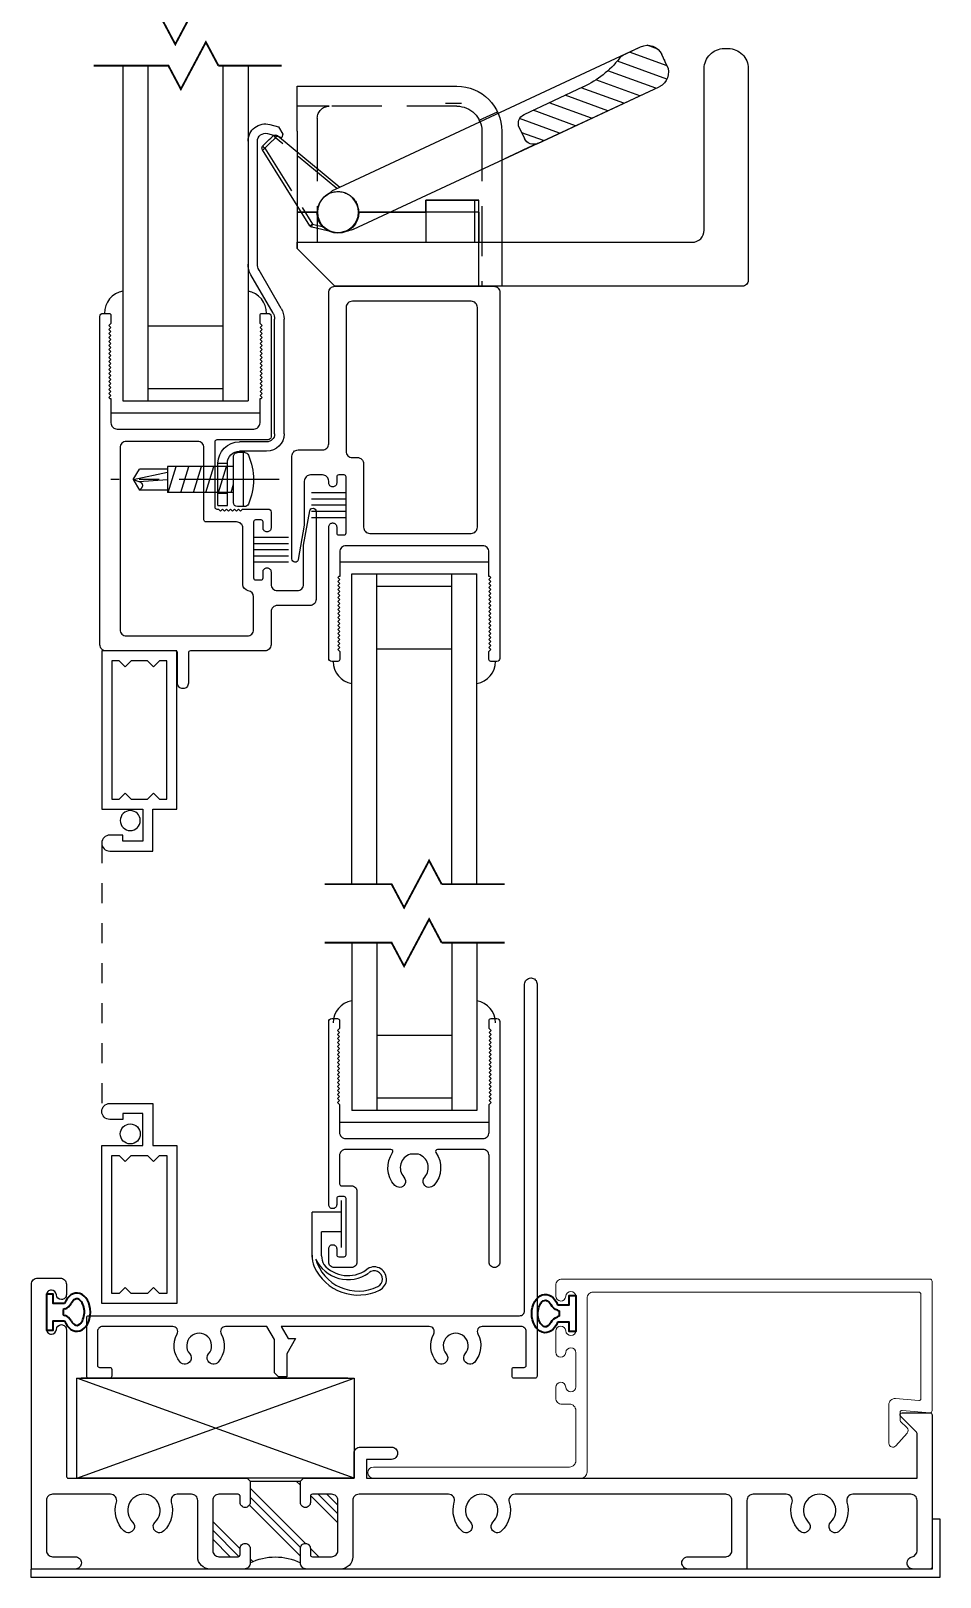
# Model space of a CAD drawing. Extents: x -138 to 168, y -127 to 80.
# Drawn here: x 11.08 to 15.62, y 9.83 to 17.55 of the extents above; entities that cross this region are included whole.
import ezdxf

# ---------------------------------------------------------------- set-up
doc = ezdxf.new("R2010")
doc.units = 0
doc.header["$MEASUREMENT"] = 0
for name, pattern in [('CENTERX2', [0.8, 0.5, -0.1, 0.1, -0.1]), ('HIDDEN', [0.375, 0.25, -0.125]), ('PHANTOM', [0.5, 0.25, -0.05, 0.05, -0.05, 0.05, -0.05])]:
    doc.linetypes.add(name, pattern=pattern)
doc.layers.get('0').update_dxf_attribs({"linetype": 'CONTINUOUS'})
for name, color, linetype in [('30', 3, 'CONTINUOUS'), ('FRAME', 1, 'CONTINUOUS'), ('GLASS', 7, 'CONTINUOUS'), ('GLAZING', 7, 'CONTINUOUS'), ('HANDLE', 3, 'CONTINUOUS'), ('MISC', 7, 'CONTINUOUS'), ('SEAL', 7, 'CONTINUOUS'), ('STRIKE_PLATES', 2, 'CONTINUOUS'), ('TEXT', 7, 'CONTINUOUS'), ('VENT', 5, 'CONTINUOUS')]:
    doc.layers.add(name, color=color, linetype=linetype)
doc.layers.add('ALUM-RED', color=1, linetype='CONTINUOUS', lineweight=9)
doc.layers.add('PROFILE NUMBER', color=150, linetype='CONTINUOUS', lineweight=35)

# ---------------------------------------------------------------- blocks, each defined once
blk = doc.blocks.new('110 SCREEN')
blk.add_lwpolyline([(0.0044, 0.1975), (0.0044, 0.2375), (-0.0206, 0.2375), (-0.0206, 0.23), (-0.0369, 0.23, -1), (-0.0369, 0.25), (0.0169, 0.25), (0.0169, 0.1975), (0.0469, 0.1975), (0.0469, 0), (-0.0469, 0), (-0.0469, 0.1975)], format="xyb", close=True)
blk.add_lwpolyline([(-0.0344, 0.185), (-0.025, 0.185), (-0.0175, 0.1775), (-0.01, 0.185), (0.01, 0.185), (0.0175, 0.1775), (0.025, 0.185), (0.0344, 0.185), (0.0344, 0.0125), (0.025, 0.0125), (0.0175, 0.02), (0.01, 0.0125), (-0.01, 0.0125), (-0.0175, 0.02), (-0.025, 0.0125), (-0.0344, 0.0125)], close=True)
blk.add_circle((-0.0113, 0.2119), 0.0125)
blk = doc.blocks.new('2012 fixed rail')
blk.add_lwpolyline([(-0.3135, -0.236, -0.414214), (-0.2865, -0.263), (-0.2865, -0.617, -0.414214), (-0.3135, -0.644), (-0.4005, -0.644, -0.414214), (-0.4275, -0.617), (-0.4275, -0.549, -0.414214), (-0.4085, -0.53), (-0.4075, -0.53, -0.414214), (-0.3875, -0.55), (-0.3875, -0.58, 0.414214), (-0.3775, -0.59), (-0.3505, -0.59, 0.414214), (-0.3405, -0.58), (-0.3405, -0.3, 0.414214), (-0.3505, -0.29), (-0.3775, -0.29, 0.414214), (-0.3875, -0.3), (-0.3875, -0.33, -0.414214), (-0.4075, -0.35), (-0.4085, -0.35, -0.414214), (-0.4275, -0.331), (-0.4275, 0.585, -0.414214), (-0.4125, 0.6), (-0.3835, 0.6, -0.414214), (-0.3735, 0.59), (-0.3735, 0.55), (-0.3835, 0.54), (-0.3735, 0.53), (-0.3835, 0.52), (-0.3735, 0.51), (-0.3835, 0.5), (-0.3735, 0.49), (-0.3835, 0.48), (-0.3735, 0.47), (-0.3835, 0.46), (-0.3735, 0.45), (-0.3835, 0.44), (-0.3735, 0.43), (-0.3835, 0.42), (-0.3735, 0.41), (-0.3835, 0.4), (-0.3735, 0.39), (-0.3835, 0.38), (-0.3735, 0.37), (-0.3835, 0.36), (-0.3735, 0.35), (-0.3835, 0.34), (-0.3735, 0.33), (-0.3835, 0.32), (-0.3735, 0.31), (-0.3835, 0.3), (-0.3735, 0.29), (-0.3835, 0.28), (-0.3735, 0.27), (-0.3835, 0.26), (-0.3735, 0.25), (-0.3835, 0.24), (-0.3735, 0.23), (-0.3835, 0.22), (-0.3735, 0.21), (-0.3835, 0.2), (-0.3735, 0.19), (-0.3835, 0.18), (-0.3735, 0.17), (-0.3735, 0.031, 0.414214), (-0.3425, 0), (0, 0), (0.3425, 0, 0.414214), (0.3735, 0.031), (0.3735, 0.17), (0.3835, 0.18), (0.3735, 0.19), (0.3835, 0.2), (0.3735, 0.21), (0.3835, 0.22), (0.3735, 0.23), (0.3835, 0.24), (0.3735, 0.25), (0.3835, 0.26), (0.3735, 0.27), (0.3835, 0.28), (0.3735, 0.29), (0.3835, 0.3), (0.3735, 0.31), (0.3835, 0.32), (0.3735, 0.33), (0.3835, 0.34), (0.3735, 0.35), (0.3835, 0.36), (0.3735, 0.37), (0.3835, 0.38), (0.3735, 0.39), (0.3835, 0.4), (0.3735, 0.41), (0.3835, 0.42), (0.3735, 0.43), (0.3835, 0.44), (0.3735, 0.45), (0.3835, 0.46), (0.3735, 0.47), (0.3835, 0.48), (0.3735, 0.49), (0.3835, 0.5), (0.3735, 0.51), (0.3835, 0.52), (0.3735, 0.53), (0.3835, 0.54), (0.3735, 0.55), (0.3735, 0.59, -0.414214), (0.3835, 0.6), (0.4125, 0.6, -0.414214), (0.4275, 0.585), (0.4275, 0), (0.4275, -0.617, -0.414214), (0.4005, -0.644, -0.414214), (0.3735, -0.617), (0.3735, -0.085, 0.414214), (0.3425, -0.054), (0.1166, -0.054, 0.6055), (0.1084, -0.0697, -0.348752), (0.0979, -0.2335, -0.508835), (0.0481, -0.2282, -0.325526), (0.0519, -0.192, 0.55027), (0.0203, -0.078), (0, -0.078), (-0.0203, -0.078, 0.55027), (-0.0519, -0.192, -0.325526), (-0.0481, -0.2282, -0.508835), (-0.0979, -0.2335, -0.348752), (-0.1084, -0.0697, 0.6055), (-0.1166, -0.054), (-0.3425, -0.054, 0.414214), (-0.3735, -0.085), (-0.3735, -0.226, 0.414214), (-0.3635, -0.236)], format="xyb", close=True)
blk = doc.blocks.new('Single Hung Seal')
for p, q in [((2.6258, 6.0966), (2.6258, 6.1552)), ((2.6258, 6.1405), (2.589, 6.1405)), ((2.589, 6.0844), (2.589, 6.1405)), ((2.6258, 6.1159), (2.6006, 6.1159)), ((2.6006, 6.0861), (2.6006, 6.1159))]:
    blk.add_line(p, q)
for centre, radius, start, end in [((2.6234, 6.0857), 0.0344, 177.8521, 202.628), ((2.6276, 6.0879), 0.027, 183.8358, 208.0087), ((2.6466, 6.0973), 0.0602, 204.2959, 296.2811), ((2.6338, 6.1009), 0.0445, 204.9432, 305.278), ((2.6466, 6.0973), 0.0552, 195.9507, 296.2811), ((2.6338, 6.1009), 0.0395, 220.4227, 305.278), ((2.6666, 6.057), 0.0153, 295.9809, 130.4116), ((2.6666, 6.057), 0.0103, 295.9809, 130.4116)]:
    blk.add_arc(centre, radius, start, end)
blk = doc.blocks.new('5 LINE SEAL')
for p, q in [((0.0434, 0.0155), (0, 0.0155)), ((0.0434, 0.0077), (0, 0.0077)), ((0.0434, 0), (0, 0)), ((0.0434, -0.0078), (0, -0.0078)), ((0.0434, -0.0155), (0, -0.0155))]:
    blk.add_line(p, q)
blk = doc.blocks.new('2042 interlocker')
for points in [[(-0.578, 0.4125), (-0.578, 0.3825, 0.414214), (-0.568, 0.3725), (-0.528, 0.3725), (-0.518, 0.3825), (-0.508, 0.3725), (-0.498, 0.3825), (-0.488, 0.3725), (-0.478, 0.3825), (-0.468, 0.3725), (-0.458, 0.3825), (-0.448, 0.3725), (-0.438, 0.3825), (-0.428, 0.3725), (-0.418, 0.3825), (-0.408, 0.3725), (-0.398, 0.3825), (-0.388, 0.3725), (-0.378, 0.3825), (-0.368, 0.3725), (-0.358, 0.3825), (-0.348, 0.3725), (-0.338, 0.3825), (-0.328, 0.3725), (-0.318, 0.3825), (-0.308, 0.3725), (-0.298, 0.3825), (-0.288, 0.3725), (-0.278, 0.3825), (-0.268, 0.3725), (-0.258, 0.3825), (-0.248, 0.3725), (-0.238, 0.3825), (-0.228, 0.3725), (-0.218, 0.3825), (-0.208, 0.3725), (-0.198, 0.3825), (-0.188, 0.3725), (-0.178, 0.3825), (-0.168, 0.3725), (-0.158, 0.3825), (-0.153, 0.3775), (-0.153, 0.3725), (-0.031, 0.3725, -0.414214), (0, 0.3415), (0, -0.3415, -0.414214), (-0.031, -0.3725), (-0.153, -0.3725), (-0.153, -0.3775), (-0.158, -0.3825), (-0.168, -0.3725), (-0.178, -0.3825), (-0.188, -0.3725), (-0.198, -0.3825), (-0.208, -0.3725), (-0.218, -0.3825), (-0.228, -0.3725), (-0.238, -0.3825), (-0.248, -0.3725), (-0.258, -0.3825), (-0.268, -0.3725), (-0.278, -0.3825), (-0.288, -0.3725), (-0.298, -0.3825), (-0.308, -0.3725), (-0.318, -0.3825), (-0.328, -0.3725), (-0.338, -0.3825), (-0.348, -0.3725), (-0.358, -0.3825), (-0.368, -0.3725), (-0.378, -0.3825), (-0.388, -0.3725), (-0.398, -0.3825), (-0.408, -0.3725), (-0.418, -0.3825), (-0.428, -0.3725), (-0.438, -0.3825), (-0.448, -0.3725), (-0.458, -0.3825), (-0.468, -0.3725), (-0.478, -0.3825), (-0.488, -0.3725), (-0.498, -0.3825), (-0.508, -0.3725), (-0.518, -0.3825), (-0.528, -0.3725), (-0.568, -0.3725, 0.414214), (-0.578, -0.3825), (-0.578, -0.4125, 0.414214), (-0.563, -0.4275), (0.039, -0.4275, 0.414214), (0.054, -0.4125), (0.054, -0.1565, -0.414214), (0.064, -0.1465), (0.39, -0.1465, -0.414214), (0.4, -0.1565), (0.4, -0.1655), (0.41, -0.1755), (0.4, -0.1855), (0.41, -0.1955), (0.4, -0.2055), (0.41, -0.2155), (0.4, -0.2255), (0.41, -0.2355), (0.4, -0.2455), (0.41, -0.2555), (0.4, -0.2655), (0.41, -0.2755), (0.4, -0.2855), (0.4, -0.4125, 0.414214), (0.415, -0.4275), (0.4945, -0.4275, 0.414214), (0.514, -0.408), (0.514, -0.407, 0.414214), (0.4945, -0.3875), (0.464, -0.3875, -0.414214), (0.454, -0.3775), (0.454, -0.3505, -0.414214), (0.464, -0.3405), (0.744, -0.3405, -0.414214), (0.754, -0.3505), (0.754, -0.3775, -0.414214), (0.744, -0.3875), (0.7135, -0.3875, 0.414214), (0.694, -0.407), (0.694, -0.408, 0.414214), (0.7135, -0.4275), (0.776, -0.4275, -0.414214), (0.807, -0.4585), (0.807, -0.5595, -0.414214), (0.776, -0.5905), (0.5807, -0.5905), (0.4092, -0.6207, 0.916331), (0.412, -0.6525), (0.851, -0.6525, 0.414214), (0.882, -0.6215), (0.882, -0.4585, -0.414214), (0.913, -0.4275), (1.078, -0.4275, 0.414214), (1.109, -0.3965), (1.109, -0.0245, -0.414214), (1.119, -0.0145), (1.2705, -0.0145, 0.414214), (1.297, 0.012), (1.297, 0.013, 0.414214), (1.2705, 0.0395), (1.119, 0.0395, -0.414214), (1.109, 0.0495), (1.109, 0.3965, 0.414214), (1.078, 0.4275), (-0.563, 0.4275, 0.414214)], [(1.034, -0.3095, -0.414214), (1.003, -0.3405), (0.8385, -0.3405, -0.376803), (0.8077, -0.3135, 0.376803), (0.777, -0.2865), (0.495, -0.2865, -0.414214), (0.464, -0.2555), (0.464, -0.1025, 0.414214), (0.454, -0.0925), (0.093, -0.0925, -0.414214), (0.062, -0.0615), (0.062, 0.2955, -0.414214), (0.093, 0.3265), (1.003, 0.3265, -0.414214), (1.034, 0.2955)]]:
    blk.add_lwpolyline(points, format="xyb", close=True)
blk = doc.blocks.new('2032 interlocker2')
for points in [[(1.297, 0.3965, 0.414214), (1.266, 0.4275), (-0.563, 0.4275, 0.414214), (-0.578, 0.4125), (-0.578, 0.3825, 0.414214), (-0.568, 0.3725), (-0.528, 0.3725), (-0.518, 0.3825), (-0.508, 0.3725), (-0.498, 0.3825), (-0.488, 0.3725), (-0.478, 0.3825), (-0.468, 0.3725), (-0.458, 0.3825), (-0.448, 0.3725), (-0.438, 0.3825), (-0.428, 0.3725), (-0.418, 0.3825), (-0.408, 0.3725), (-0.398, 0.3825), (-0.388, 0.3725), (-0.378, 0.3825), (-0.368, 0.3725), (-0.358, 0.3825), (-0.348, 0.3725), (-0.338, 0.3825), (-0.328, 0.3725), (-0.318, 0.3825), (-0.308, 0.3725), (-0.298, 0.3825), (-0.288, 0.3725), (-0.278, 0.3825), (-0.268, 0.3725), (-0.258, 0.3825), (-0.248, 0.3725), (-0.238, 0.3825), (-0.228, 0.3725), (-0.218, 0.3825), (-0.208, 0.3725), (-0.198, 0.3825), (-0.188, 0.3725), (-0.178, 0.3825), (-0.168, 0.3725), (-0.158, 0.3825), (-0.153, 0.3775), (-0.153, 0.3725), (-0.031, 0.3725, -0.414214), (0, 0.3415), (0, -0.3415, -0.414214), (-0.031, -0.3725), (-0.153, -0.3725), (-0.153, -0.3775), (-0.158, -0.3825), (-0.168, -0.3725), (-0.178, -0.3825), (-0.188, -0.3725), (-0.198, -0.3825), (-0.208, -0.3725), (-0.218, -0.3825), (-0.228, -0.3725), (-0.238, -0.3825), (-0.248, -0.3725), (-0.258, -0.3825), (-0.268, -0.3725), (-0.278, -0.3825), (-0.288, -0.3725), (-0.298, -0.3825), (-0.308, -0.3725), (-0.318, -0.3825), (-0.328, -0.3725), (-0.338, -0.3825), (-0.348, -0.3725), (-0.358, -0.3825), (-0.368, -0.3725), (-0.378, -0.3825), (-0.388, -0.3725), (-0.398, -0.3825), (-0.408, -0.3725), (-0.418, -0.3825), (-0.428, -0.3725), (-0.438, -0.3825), (-0.448, -0.3725), (-0.458, -0.3825), (-0.468, -0.3725), (-0.478, -0.3825), (-0.488, -0.3725), (-0.498, -0.3825), (-0.508, -0.3725), (-0.518, -0.3825), (-0.528, -0.3725), (-0.568, -0.3725, 0.414214), (-0.578, -0.3825), (-0.578, -0.4125, 0.414214), (-0.563, -0.4275), (0.0945, -0.4275, 0.414214), (0.114, -0.408), (0.114, -0.407, 0.414214), (0.0945, -0.3875), (0.064, -0.3875, -0.414214), (0.054, -0.3775), (0.054, -0.3505, -0.414214), (0.064, -0.3405), (0.344, -0.3405, -0.414214), (0.354, -0.3505), (0.354, -0.3775, -0.414214), (0.344, -0.3875), (0.3135, -0.3875, 0.414214), (0.294, -0.407), (0.294, -0.408, 0.414214), (0.3135, -0.4275), (0.323, -0.4275, -0.414214), (0.354, -0.4585), (0.354, -0.5185, -0.414214), (0.323, -0.5495), (0.1027, -0.5495), (-0.0688, -0.5797, 0.916331), (-0.066, -0.6115), (0.448, -0.6115, 0.414214), (0.479, -0.5805), (0.479, -0.4585, -0.414214), (0.51, -0.4275), (1.266, -0.4275, 0.414214), (1.297, -0.3965)], [(0.41, -0.2535), (0.093, -0.2535, -0.414214), (0.062, -0.2225), (0.062, 0.2845, -0.414214), (0.093, 0.3155), (1.191, 0.3155, -0.414214), (1.222, 0.2845), (1.222, -0.3095, -0.414214), (1.191, -0.3405), (0.472, -0.3405, -0.414214), (0.441, -0.3095), (0.441, -0.2845, 0.414214)]]:
    blk.add_lwpolyline(points, format="xyb", close=True)
blk = doc.blocks.new('A$C79BA322A')
at = {"layer": 'HANDLE', "linetype": 'Continuous'}
for p, q in [((0.37, 0.907), (0.22, 0.907)), ((0.37, 0.907), (0.43, 0.907)), ((0.37, 0.907), (0.37, 0.308)), ((0.43, 0.907), (0.43, 0.83)), ((0.43, 0.83), (0.43, 0.8)), ((0.43, 0.8), (0.43, 0.642)), ((0.37, 0.642), (0.43, 0.642)), ((0.37, 0.098), (0.37, 0)), ((0.37, 0), (0.22, 0))]:
    blk.add_line(p, q, dxfattribs=at)
blk.add_lwpolyline([(0.188, 0), (0.22, 0), (0.22, 1.973, -0.414214), (0.28, 2.033), (1.088, 2.033, 0.414214), (1.188, 2.133), (1.188, 2.153, 0.414214), (1.088, 2.253), (0.03, 2.253, 0.414214), (0, 2.223), (0, 0.188)], format="xyb", close=True, dxfattribs=at)
blk.add_arc((0.37, 0.203), 0.105, 90, 270, dxfattribs=at)
blk = doc.blocks.new('FW-1106(SS WINDOW LATCH)')
at = {"layer": 'HANDLE', "linetype": 'Continuous'}
for p, q in [((1.0354, 1.6588), (1.1256, 1.411)), ((1.1015, 1.6599), (1.1703, 1.471)), ((1.1035, 1.659), (1.1579, 1.6337)), ((1.1035, 1.659), (1.1579, 1.6337)), ((0.2846, 0.0921), (0.9972, 1.6203)), ((0.7141, 1.0131), (0.9972, 1.6203)), ((0.9892, 1.6031), (1.0766, 1.3629)), ((1.1852, 1.6128), (1.2041, 1.5608)), ((1.1852, 1.6128), (1.2041, 1.5608)), ((0.484, -0.0008), (1.1966, 1.5274)), ((0.9518, 1.523), (1.0316, 1.3038)), ((1.1604, 1.4498), (1.1966, 1.5274)), ((0.9145, 1.4429), (0.9919, 1.2303)), ((0.8771, 1.3628), (0.9545, 1.1502)), ((0.8398, 1.2827), (0.9171, 1.0701)), ((0.8591, 0.9455), (0.9975, 1.2424)), ((0.8024, 1.2026), (0.8798, 0.9899)), ((0.765, 1.1225), (0.8377, 0.9228)), ((0.7277, 1.0424), (0.7675, 0.933)), ((0.7926, 0.9213), (0.7382, 0.9467)), ((0, 0.834), (0, 0.609)), ((0.775, 0.834), (0, 0.834)), ((0, 0.719), (0.43, 0.719)), ((0.43, 0.697), (0.22, 0.697)), ((0.43, 0.454), (0.43, 0.719)), ((0, 0.609), (0, 0)), ((1, -0.188), (1, 0.609)), ((0.43, 0.454), (0.22, 0.454)), ((0.37, 0.118), (0.37, 0.454)), ((0.188, -0.188), (0, 0)), ((0, 0), (0.188, -0.188)), ((0.753, -0.2873), (0.4956, 0.024)), ((0.2701, -0.0081), (0.295, -0.1157)), ((0.3016, -0.1251), (0.6817, -0.3625)), ((0.37, -0.188), (0.37, -0.088)), ((0.775, -0.188), (0.188, -0.188)), ((0.37, -0.188), (0.188, -0.188)), ((0.775, -0.188), (1, -0.188))]:
    blk.add_line(p, q, dxfattribs=at)
at = {"layer": 'HANDLE', "linetype": 'HIDDEN'}
for p, q in [((0.22, 0.734), (0.22, 0.834)), ((0.8301, 0.7212), (0.8724, 0.8118)), ((0.775, 0.734), (0, 0.734)), ((0.8179, 0.7264), (0.8219, 0.7249)), ((0.8219, 0.7249), (0.8297, 0.7214)), ((0.8297, 0.7214), (0.8301, 0.7212)), ((0.9145, 0.553), (0.9145, 0.6325)), ((0.9, 0.609), (0.9, -0.028)), ((0.4165, -0.0769), (0.4003, -0.0834)), ((0.4319, -0.0673), (0.4165, -0.0769)), ((0.4516, -0.0479), (0.4319, -0.0673)), ((0.4636, -0.028), (0.4516, -0.0479)), ((0.9, -0.028), (0.9, -0.188)), ((0.775, -0.088), (0.22, -0.088)), ((0.37, -0.088), (0.37, -0.188)), ((0.3703, -0.088), (0.37, -0.088)), ((0.4003, -0.0834), (0.3703, -0.088)), ((0.84, -0.088), (0.775, -0.088))]:
    blk.add_line(p, q, dxfattribs=at)
at = {"layer": 'HANDLE', "linetype": 'PHANTOM'}
for p, q in [((0.4885, 0.0089), (0.7414, -0.2969)), ((0.3096, -0.1123), (0.2968, -0.0567)), ((0.295, -0.1157), (0.3096, -0.1123)), ((0.3016, -0.1251), (0.3096, -0.1123)), ((0.6896, -0.3498), (0.3096, -0.1123)), ((0.7529, -0.3065), (0.7414, -0.2969)), ((0.6817, -0.3625), (0.6896, -0.3498))]:
    blk.add_line(p, q, dxfattribs=at)
at = {"layer": 'HANDLE', "linetype": 'Continuous'}
for points in [[(0.7141, 1.0131), (0.7133, 1.0114), (0.7109, 1.0064), (0.7063, 0.9964), (0.6997, 0.9824), (0.6912, 0.9642), (0.6813, 0.9428), (0.6718, 0.9225), (0.6618, 0.901), (0.6437, 0.8623), (0.6436, 0.8621), (0.6403, 0.8549), (0.6401, 0.8545)], [(0.7926, 0.9213), (0.7927, 0.9213), (0.7928, 0.9212), (0.7929, 0.9212), (0.7932, 0.921), (0.7935, 0.9209), (0.7939, 0.9207), (0.7943, 0.9205), (0.7948, 0.9203)]]:
    blk.add_lwpolyline(points, dxfattribs=at)
at = {"layer": 'HANDLE', "linetype": 'PHANTOM'}
for points in [[(0.753, -0.2873), (0.7528, -0.2875), (0.7521, -0.288), (0.7511, -0.2889), (0.7496, -0.2901), (0.7479, -0.2915), (0.7459, -0.2932), (0.7437, -0.295), (0.7414, -0.2969)], [(0.6995, -0.3611), (0.6993, -0.3609), (0.6987, -0.3602), (0.6978, -0.3592), (0.6966, -0.3578), (0.6951, -0.3561), (0.6934, -0.3541), (0.6915, -0.352), (0.6896, -0.3498)]]:
    blk.add_lwpolyline(points, dxfattribs=at)
at = {"layer": 'HANDLE', "linetype": 'Continuous'}
blk.add_circle((0.37, 0.015), 0.1025, dxfattribs=at)
for centre, radius, start, end in [((1.0697, 1.5865), 0.08, 65, 155), ((1.0697, 1.5865), 0.08, 65, 155), ((1.1241, 1.5612), 0.08, 335, 65), ((1.1241, 1.5612), 0.08, 335, 65), ((1.4506, 1.031), 0.5, 128.70844, 155), ((1.0879, 1.4836), 0.08, 308.70844, 335), ((0.7594, 0.992), 0.05, 155, 245), ((0.8137, 0.9666), 0.05, 245, 335), ((0.775, 0.609), 0.225, 360, 90), ((0.37, 0.015), 0.103, 90, 270), ((0.3571, 0.0583), 0.08, 155, 172.79486), ((0.37, 0.015), 0.1025, 161.00666, 328.99334), ((0.1785, 0.0809), 0.1, 341.00666, 352.79486), ((0.5436, -0.0893), 0.1, 137.20514, 148.99334), ((0.4115, 0.033), 0.08, 317.20514, 335), ((0.3096, -0.1123), 0.015, 193, 238), ((0.37, 0.015), 0.5, 311.22226, 319.98339), ((0.7414, -0.2969), 0.015, 319.98339, 39.58961), ((0.6896, -0.3498), 0.015, 238, 311.22226)]:
    blk.add_arc(centre, radius, start, end, dxfattribs=at)
at = {"layer": 'HANDLE', "linetype": 'HIDDEN'}
for centre, radius, start, end in [((0.775, 0.609), 0.125, 360, 90), ((0.37, 0.015), 0.103, 335.32468, 90), ((0.37, 0.015), 0.103, 319.68509, 335.32468), ((0.84, -0.028), 0.06, 270, 360)]:
    blk.add_arc(centre, radius, start, end, dxfattribs=at)
at = {"layer": 'HANDLE', "linetype": 'PHANTOM'}
blk.add_arc((0.37, 0.015), 0.485, 311.22226, 319.98339, dxfattribs=at)
at = {"layer": 'HANDLE'}
for p in [(1.1307, 1.6464), (1.1307, 1.6464), (0.3267, -0.0779)]:
    blk.add_point(p, dxfattribs=at)
at = {"layer": 'HANDLE', "linetype": 'Continuous'}
blk.add_blockref('A$C79BA322A', (0, -0.188), dxfattribs=at)
blk = doc.blocks.new('A$C67295FF2')
at = {"layer": 'STRIKE_PLATES', "linetype": 'Continuous'}
for p, q in [((0.358, 0.33), (0.9317, 0.33)), ((0.9852, 0.3157), (1.1768, 0.205)), ((1.8559, 0.3236), (1.8394, 0.3192)), ((1.8587, 0.2474), (1.8394, 0.3192)), ((1.8926, 0.3024), (1.8559, 0.3236)), ((0.271, 0.243), (0.271, 0.107)), ((0.318, 0.243), (0.318, 0.107)), ((0.358, 0.283), (0.9317, 0.283)), ((0.9617, 0.275), (1.1533, 0.1643)), ((1.9041, 0.2595), (1.8926, 0.3024)), ((1.2068, 0.197), (1.8201, 0.197)), ((1.8177, 0.15), (1.2068, 0.15)), ((0, 0.047), (0.211, 0.047)), ((0, 0), (0, 0.047)), ((0.06, 0.047), (0.06, 0)), ((0.21, 0.047), (0.21, 0)), ((0, 0), (0.211, 0))]:
    blk.add_line(p, q, dxfattribs=at)
for centre, radius, start, end in [((0.358, 0.243), 0.087, 90, 180), ((0.9317, 0.223), 0.107, 60, 90), ((0.358, 0.243), 0.04, 90, 180), ((0.9317, 0.223), 0.06, 60, 90), ((1.8201, 0.237), 0.087, 270, 15), ((1.8201, 0.237), 0.04, 270, 15), ((1.2068, 0.257), 0.107, 240, 270), ((1.2068, 0.257), 0.06, 240, 270), ((0.211, 0.107), 0.107, 270, 360), ((0.211, 0.107), 0.06, 270, 0)]:
    blk.add_arc(centre, radius, start, end, dxfattribs=at)
blk = doc.blocks.new('A$C1BB07CC4')
at = {"layer": '30', "linetype": 'CENTERX2'}
for p, q in [((0.135, 0.8418), (0.135, 0)), ((0.07, 0.601), (0.1118, 0.6139)), ((0.07, 0.5383), (0.2, 0.5783)), ((0.07, 0.4755), (0.2, 0.5155)), ((0.07, 0.4127), (0.2, 0.4527)), ((0.07, 0.3499), (0.2, 0.3899)), ((0.07, 0.2872), (0.2, 0.3272)), ((0.0825, 0.2828), (0.0825, 0.1431)), ((0.1251, 0.1405), (0.135, 0.2828)), ((0.135, 0.1128), (0.1723, 0.2828)), ((0.0825, 0.1431), (0.0909, 0.1519)), ((0.135, 0.1128), (0.1243, 0.1445))]:
    blk.add_line(p, q, dxfattribs=at)
at = {"layer": '30', "linetype": 'Continuous'}
for p, q in [((0, 0.6694), (0, 0.6328)), ((0, 0.6628), (0.27, 0.6628)), ((0.27, 0.6694), (0.27, 0.6328)), ((0.02, 0.6128), (0.25, 0.6128)), ((0.07, 0.6128), (0.07, 0.2828)), ((0.2, 0.6128), (0.2, 0.2828)), ((0.2, 0.2828), (0.07, 0.2828)), ((0.1875, 0.2828), (0.1875, 0.1431)), ((0.135, 0.1128), (0.0825, 0.1431)), ((0.135, 0.1128), (0.1875, 0.1431))]:
    blk.add_line(p, q, dxfattribs=at)
for centre, radius, start, end in [((0.135, 0.3991), 0.3137, 66.95027, 113.04973), ((0.02, 0.6694), 0.02, 113.04973, 180), ((0.02, 0.6328), 0.02, 180, 270), ((0.25, 0.6328), 0.02, 270, 0), ((0.25, 0.6694), 0.02, 0, 66.95027)]:
    blk.add_arc(centre, radius, start, end, dxfattribs=at)
at = {"layer": '30', "linetype": 'CENTERX2'}
blk.add_arc((0.1054, 0.1381), 0.02, 18.61266, 136.35726, dxfattribs=at)
blk = doc.blocks.new('*U125')
at = {"layer": 'PROFILE NUMBER', "color": 5}
for p, q in [((-0.0161, 0.0916), (-0.013, 0.083)), ((-0.013, 0.083), (0.013, 0.083)), ((0.013, 0.083), (0.0161, 0.0915))]:
    blk.add_line(p, q, dxfattribs=at)
blk.add_lwpolyline([(-0.0427, 0.0907), (-0.0427, 0.0335), (-0.09, 0.0335), (-0.09, 0), (0.09, 0), (0.09, 0.0335), (0.0427, 0.0335), (0.0427, 0.0907)], dxfattribs=at)
for centre, start, end in [((-0.0725, 0.0712), 19.82892, 61.17501), ((0.0725, 0.0712), 118.76326, 160.19447)]:
    blk.add_arc(centre, 0.06, start, end, dxfattribs=at)
blk.add_ellipse((0, 0.1517), major_axis=(-0.0958, 0), ratio=0.712114, start_param=2.033109, end_param=7.391692, dxfattribs=at)
blk.add_open_spline([(0.0437, 0.1238), (0.0526, 0.1287), (0.0589, 0.1347), (0.0685, 0.1503), (0.0681, 0.1574), (0.0493, 0.1788), (0.027, 0.1893), (-0.0212, 0.1906), (-0.0451, 0.1815), (-0.0674, 0.16), (-0.0684, 0.1523), (-0.0607, 0.1366), (-0.0538, 0.1294), (-0.0436, 0.1238)], degree=3, knots=[2.2211, 2.2211, 2.2211, 2.2211, 2.727733, 2.727733, 3.7005, 3.7005, 4.673268, 4.673268, 5.646035, 5.646035, 6.618803, 6.618803, 7.203997, 7.203997, 7.203997, 7.203997], dxfattribs=at)
blk = doc.blocks.new('*U128')
at = {"layer": 'PROFILE NUMBER', "color": 5}
for p, q in [((-0.0161, 0.0916), (-0.013, 0.083)), ((-0.013, 0.083), (0.013, 0.083)), ((0.013, 0.083), (0.0161, 0.0915))]:
    blk.add_line(p, q, dxfattribs=at)
blk.add_lwpolyline([(-0.0427, 0.0907), (-0.0427, 0.0335), (-0.09, 0.0335), (-0.09, 0), (0.09, 0), (0.09, 0.0335), (0.0427, 0.0335), (0.0427, 0.0907)], dxfattribs=at)
for centre, start, end in [((-0.0725, 0.0712), 19.82892, 61.17501), ((0.0725, 0.0712), 118.76326, 160.19447)]:
    blk.add_arc(centre, 0.06, start, end, dxfattribs=at)
blk.add_ellipse((0, 0.1517), major_axis=(-0.0958, 0), ratio=0.712114, start_param=2.033109, end_param=7.391692, dxfattribs=at)
blk.add_open_spline([(0.0437, 0.1238), (0.0526, 0.1287), (0.0589, 0.1347), (0.0685, 0.1503), (0.0681, 0.1574), (0.0493, 0.1788), (0.027, 0.1893), (-0.0212, 0.1906), (-0.0451, 0.1815), (-0.0674, 0.16), (-0.0684, 0.1523), (-0.0607, 0.1366), (-0.0538, 0.1294), (-0.0436, 0.1238)], degree=3, knots=[2.2211, 2.2211, 2.2211, 2.2211, 2.727733, 2.727733, 3.7005, 3.7005, 4.673268, 4.673268, 5.646035, 5.646035, 6.618803, 6.618803, 7.203997, 7.203997, 7.203997, 7.203997], dxfattribs=at)
blk = doc.blocks.new('3809 BLOCK FRAME')
h = blk.add_hatch()
h.set_pattern_fill('PLAST', color=256, angle=45, style=0)
h.set_pattern_definition([(45, (-4.25098, -6.643), (-0.176777, 0.176777), []), (45, (-4.27308, -6.6209), (-0.176777, 0.176777), []), (45, (-4.29517, -6.5988), (-0.176777, 0.176777), [])])
edge = h.paths.add_edge_path()
edge.add_arc((-0.937, 0.093), 0.031, 270, 360, ccw=False)
edge.add_line((-0.937, 0.062), (-1.033, 0.062))
edge.add_arc((-1.033, 0.072), 0.01, 180, 270, ccw=False)
edge.add_line((-1.043, 0.072), (-1.043, 0.103))
edge.add_arc((-1.068, 0.103), 0.025, 360, 450)
edge.add_arc((-1.068, 0.103), 0.025, 90, 180)
edge.add_line((-1.093, 0.103), (-1.093, 0.031))
edge.add_arc((-1.2185, -0.2208), 0.2814, 63.50919, 116.49081)
edge.add_line((-1.344, 0.031), (-1.344, 0.103))
edge.add_arc((-1.369, 0.103), 0.025, 0, 90)
edge.add_arc((-1.369, 0.103), 0.025, 90, 180)
edge.add_line((-1.394, 0.103), (-1.394, 0.072))
edge.add_arc((-1.404, 0.072), 0.01, 270, 360, ccw=False)
edge.add_line((-1.404, 0.062), (-1.5, 0.062))
edge.add_arc((-1.5, 0.093), 0.031, 180, 270, ccw=False)
edge.add_line((-1.531, 0.093), (-1.531, 0.343))
edge.add_arc((-1.5, 0.343), 0.031, 90, 180, ccw=False)
edge.add_line((-1.5, 0.374), (-1.404, 0.374))
edge.add_arc((-1.404, 0.364), 0.01, 0, 90, ccw=False)
edge.add_line((-1.394, 0.364), (-1.394, 0.333))
edge.add_arc((-1.369, 0.333), 0.025, 180, 270)
edge.add_arc((-1.369, 0.333), 0.025, 270, 360)
edge.add_line((-1.344, 0.333), (-1.344, 0.439))
edge.add_line((-1.344, 0.439), (-1.093, 0.439))
edge.add_line((-1.093, 0.439), (-1.093, 0.333))
edge.add_arc((-1.068, 0.333), 0.025, 180, 270)
edge.add_arc((-1.068, 0.333), 0.025, 270, 360)
edge.add_line((-1.043, 0.333), (-1.043, 0.364))
edge.add_arc((-1.033, 0.364), 0.01, 90, 180, ccw=False)
edge.add_line((-1.033, 0.374), (-0.937, 0.374))
edge.add_arc((-0.937, 0.343), 0.031, 0, 90, ccw=False)
edge.add_line((-0.906, 0.343), (-0.906, 0.093))
blk.add_line((-1.093, 0.439), (-1.344, 0.439))
for points in [[(-1.093, 0.439), (-1.093, 0.333, 0.414214), (-1.068, 0.308, 0.414214), (-1.043, 0.333), (-1.043, 0.364, -0.414214), (-1.033, 0.374), (-0.937, 0.374, -0.414214), (-0.906, 0.343), (-0.906, 0.093, -0.414214), (-0.937, 0.062), (-1.033, 0.062, -0.414214), (-1.043, 0.072), (-1.043, 0.103, 0.414214), (-1.068, 0.128), (-1.068, 0.128, 0.414214), (-1.093, 0.103), (-1.093, 0.031, 0.414214), (-1.062, 0), (-0.893, 0, 0.414214), (-0.831, 0.062), (-0.831, 0.343, -0.414214), (-0.8, 0.374), (-0.7287, 0.374, -0.5024), (-0.699, 0.3341, 0.280293), (-0.6615, 0.1903, 0.498955), (-0.6125, 0.198), (-0.6125, 0.198, 0.334263), (-0.6183, 0.2348, -2.470836), (-0.5057, 0.2348, 0.334263), (-0.5115, 0.198, 0.498955), (-0.4625, 0.1903, 0.280293), (-0.425, 0.3341, -0.5024), (-0.3953, 0.374), (-0.106, 0.374, -0.414214), (-0.075, 0.343), (-0.075, 0.093, -0.414214), (-0.106, 0.062), (-0.219, 0.062, 0.414214), (-0.25, 0.031, 0.414214), (-0.219, 0), (0, 0), (0, 1.423, 0.414214), (-0.031, 1.454), (-0.144, 1.454, 0.414214), (-0.175, 1.423), (-0.175, 1.3715, 0.414214), (-0.15, 1.3465), (-0.15, 1.3465, 0.399638), (-0.125, 1.3702, -0.399638), (-0.1001, 1.394), (-0.1, 1.394, -0.414214), (-0.075, 1.369), (-0.075, 1.199, -0.414214), (-0.1, 1.174), (-0.1001, 1.174, -0.399638), (-0.125, 1.1977, 0.399638), (-0.15, 1.2215, 0.414214), (-0.175, 1.1965), (-0.175, 0.464, -0.414214), (-0.185, 0.454), (-1.078, 0.454), (-1.093, 0.439)], [(-1.344, 0.439), (-1.344, 0.439), (-1.359, 0.454), (-1.612, 0.454), (-1.612, 0.579, 0.414214), (-1.643, 0.61), (-1.799, 0.61, 0.414214), (-1.83, 0.579, 0.414214), (-1.799, 0.548), (-1.674, 0.548), (-1.674, 0.454), (-4.425, 0.454), (-4.425, 0.6777, -0.198912), (-4.4221, 0.6848), (-4.3429, 0.7639, 0.668179), (-4.35, 0.781), (-4.49, 0.781, 0.414214), (-4.5, 0.771), (-4.5, 0.01, 0.414214), (-4.49, 0), (-4.406, 0, 0.414214), (-4.375, 0.031, 0.358249), (-4.4, 0.0614, -0.358249), (-4.425, 0.0918), (-4.425, 0.343, -0.414214), (-4.394, 0.374), (-4.1047, 0.374, -0.5024), (-4.075, 0.3341, 0.280293), (-4.0375, 0.1903, 0.498955), (-3.9885, 0.198, 0.334263), (-3.9943, 0.2348, -2.470836), (-3.8817, 0.2348, 0.334263), (-3.8875, 0.198, 0.498955), (-3.8385, 0.1903, 0.280293), (-3.801, 0.3341, -0.5024), (-3.7713, 0.374), (-3.606, 0.374, -0.414214), (-3.575, 0.343), (-3.575, 0), (-3.281, 0, 0.414214), (-3.25, 0.031, 0.414214), (-3.281, 0.062), (-3.469, 0.062, -0.414214), (-3.5, 0.093), (-3.5, 0.343, -0.414214), (-3.469, 0.374), (-2.4167, 0.374, -0.5024), (-2.387, 0.3341, 0.280293), (-2.3495, 0.1903, 0.498955), (-2.3005, 0.198, 0.334263), (-2.3063, 0.2348, -2.470836), (-2.1937, 0.2348, 0.334263), (-2.1995, 0.198, 0.498955), (-2.1505, 0.1903, 0.280293), (-2.113, 0.3341, -0.5024), (-2.0833, 0.374), (-1.637, 0.374, -0.414214), (-1.606, 0.343), (-1.606, 0.062, 0.414214), (-1.544, 0), (-1.375, 0, 0.414214), (-1.344, 0.031), (-1.344, 0.103, 0.414214), (-1.369, 0.128, 0.414214), (-1.394, 0.103), (-1.394, 0.072, -0.414214), (-1.404, 0.062), (-1.5, 0.062, -0.414214), (-1.531, 0.093), (-1.531, 0.343, -0.414214), (-1.5, 0.374), (-1.404, 0.374, -0.414214), (-1.394, 0.364), (-1.394, 0.333, 0.414214), (-1.369, 0.308, 0.414214), (-1.344, 0.333), (-1.344, 0.439)]]:
    blk.add_lwpolyline(points, format="xyb")
blk.add_arc((-1.2185, -0.2208), 0.2814, 63.50919, 116.49081)

msp = doc.modelspace()

# ---------------------------------------------------------------- linework, layer by layer
at = {"color": 7}
for p, q in [((11.5379, 17.3806), (11.5379, 15.7049)), ((11.6629, 17.3806), (11.6629, 15.7049)), ((12.0379, 17.3805), (12.0379, 15.7049)), ((12.1629, 17.3805), (12.1629, 15.7049)), ((11.6629, 16.0799), (12.0379, 16.0799)), ((11.6629, 15.7669), (12.0379, 15.7669)), ((12.6812, 13.2902), (12.6812, 14.8405)), ((12.8062, 13.2902), (12.8062, 14.8405)), ((13.1812, 13.2903), (13.1812, 14.8405)), ((13.3062, 13.2903), (13.3062, 14.8405)), ((12.8062, 14.7785), (13.1812, 14.7785)), ((12.8062, 14.4655), (13.1812, 14.4655)), ((12.6812, 12.9978), (12.6812, 12.1589)), ((12.8062, 12.9978), (12.8062, 12.1589)), ((13.1812, 12.9978), (13.1812, 12.1589)), ((13.3062, 12.9978), (13.3062, 12.1589)), ((13.1812, 12.5339), (12.8062, 12.5339)), ((13.1812, 12.2209), (12.8062, 12.2209))]:
    msp.add_line(p, q, dxfattribs=at)
for p, q in [((11.5379, 15.7049), (12.1629, 15.7049)), ((11.4779, 15.6449), (12.2229, 15.6449)), ((12.6212, 14.9005), (13.3662, 14.9005)), ((12.6812, 14.8405), (13.3062, 14.8405)), ((13.3062, 12.1589), (12.6812, 12.1589)), ((13.3662, 12.0989), (12.6212, 12.0989))]:
    msp.add_line(p, q)
for centre, start, end in [((11.5565, 16.1433), 99.63598, 180.47608), ((12.1443, 16.1433), 359.52392, 80.36402), ((12.6998, 14.4021), 179.52392, 260.36402), ((13.2875, 14.4021), 279.63598, 0.47608), ((12.6998, 12.5973), 99.63598, 180.47608), ((13.2875, 12.5973), 359.52392, 80.36402)]:
    msp.add_arc(centre, 0.1112, start, end)
at = {"layer": 'ALUM-RED'}
msp.add_lwpolyline([(13.7507, 11.2305, -0.975), (13.8006, 11.2292), (13.8006, 11.0592, -0.975), (13.7507, 11.0579, 0.975), (13.7006, 11.0567), (13.7006, 10.9507, 0.975), (13.7507, 10.9495, -0.975), (13.8006, 10.9482), (13.8006, 10.7782, -0.975), (13.7507, 10.7769, 0.975), (13.7006, 10.7757), (13.7006, 10.7222, 0.414214), (13.7316, 10.6912), (13.7696, 10.6912, -0.414214), (13.8006, 10.6602), (13.8006, 10.4082, -0.414214), (13.7696, 10.3772), (12.7896, 10.3772, 1), (12.7896, 10.3212), (13.8256, 10.3212, 0.414214), (13.8566, 10.3522), (13.8566, 11.2202, -0.414214), (13.8876, 11.2512), (15.5146, 11.2512, -0.414214), (15.5246, 11.2412), (15.5246, 10.7193, -0.440011), (15.5138, 10.7094), (15.3983, 10.7195, 0.440011), (15.3646, 10.6886), (15.3646, 10.4962, 0.691708), (15.3997, 10.483), (15.4557, 10.5467, 0.395486), (15.4548, 10.5741), (15.4236, 10.6053, -0.198912), (15.4206, 10.6123), (15.4206, 10.6504, -0.440011), (15.4315, 10.6603), (15.5698, 10.6482, 0.440011), (15.5806, 10.6582), (15.5806, 11.3062, 0.414214), (15.5706, 11.3162), (13.7316, 11.3162, 0.414214), (13.7006, 11.2852), (13.7006, 11.2317, 0.975)], format="xyb", close=True, dxfattribs=at)
at = {"layer": 'FRAME'}
msp.add_lwpolyline([(12.3149, 10.8272), (12.2949, 10.8472), (12.2949, 11.0141), (12.2573, 11.0792), (12.051, 11.0792, 0.567219), (12.029, 11.0424, -0.310484), (12.0136, 10.9016, -0.516447), (11.9633, 10.9064), (11.963, 10.9068, -0.318358), (11.9663, 10.9425, 2.17601), (11.8715, 10.9425, -0.318358), (11.8748, 10.9068), (11.8745, 10.9064, -0.516447), (11.8242, 10.9016, -0.310484), (11.8088, 11.0424, 0.567219), (11.7868, 11.0792), (11.4359, 11.0792, 0.414214), (11.4109, 11.0542), (11.4109, 10.8852, 0.414214), (11.4209, 10.8752), (11.4719, 10.8752, -0.414214), (11.4819, 10.8652), (11.4819, 10.8312, -0.414214), (11.4719, 10.8212), (11.3669, 10.8212, -0.414214), (11.3569, 10.8312), (11.3569, 11.1232, -0.414214), (11.3669, 11.1332), (13.5199, 11.1332, 0.414214), (13.5449, 11.1582), (13.5449, 12.7902, -0.414214), (13.5759, 12.8212), (13.5769, 12.8212, -0.414214), (13.6069, 12.7912), (13.6069, 10.8312, -0.414214), (13.5969, 10.8212), (13.4919, 10.8212, -0.414214), (13.4819, 10.8312), (13.4819, 10.8652, -0.414214), (13.4919, 10.8752), (13.5429, 10.8752, 0.414214), (13.5529, 10.8852), (13.5529, 11.0542, 0.414214), (13.5279, 11.0792), (13.333, 11.0792, 0.567219), (13.311, 11.0424, -0.310484), (13.2956, 10.9016, -0.516447), (13.2453, 10.9064), (13.245, 10.9068, -0.318358), (13.2483, 10.9425, 2.17601), (13.1535, 10.9425, -0.318358), (13.1568, 10.9068), (13.1565, 10.9064, -0.516447), (13.1062, 10.9016, -0.310484), (13.0908, 11.0424, 0.567219), (13.0688, 11.0792), (12.3289, 11.0792), (12.3635, 11.0192), (12.4009, 11.0192), (12.3569, 10.943), (12.3569, 10.8272)], format="xyb", close=True, dxfattribs=at)
at = {"layer": 'GLASS'}
for p, q in [((11.3069, 10.3212), (12.6926, 10.8212)), ((12.6926, 10.3212), (11.3069, 10.8212)), ((11.3069, 10.3212), (11.3069, 10.8212)), ((11.3069, 10.8212), (12.6926, 10.8212)), ((12.6619, 10.8212), (11.3293, 10.8212)), ((12.6926, 10.8212), (12.6926, 10.3212)), ((12.6926, 10.3212), (11.3069, 10.3212))]:
    msp.add_line(p, q, dxfattribs=at)
at = {"layer": 'GLAZING', "const_width": 0.0094}
for points in [[(11.987, 17.6047), (11.9245, 17.7222), (11.7995, 17.4873), (11.737, 17.6048), (11.3632, 17.6048)], [(12.015, 17.3805), (11.9524, 17.498), (11.8274, 17.2631), (11.7649, 17.3806), (11.3911, 17.3806)], [(12.3304, 17.3805), (12.015, 17.3805)], [(13.1303, 13.2902), (13.0678, 13.4077), (12.9427, 13.1727), (12.8802, 13.2902), (12.5461, 13.2902)], [(13.4457, 13.2902), (13.1303, 13.2902)], [(13.1303, 12.9977), (13.0678, 13.1152), (12.9427, 12.8802), (12.8802, 12.9977), (12.5461, 12.9977)], [(13.4457, 12.9977), (13.1303, 12.9977)]]:
    msp.add_lwpolyline(points, dxfattribs=at)
at = {"layer": 'MISC'}
msp.add_lwpolyline([(11.0783, 9.8672), (11.0783, 9.8272), (15.6206, 9.8272), (15.6206, 10.1172), (15.5806, 10.1172), (15.5806, 9.8672)], close=True, dxfattribs=at)
at = {"layer": 'VENT', "linetype": 'HIDDEN', "ltscale": 0.25}
msp.add_line((11.4324, 13.4954), (11.4324, 12.1541), dxfattribs=at)

# ---------------------------------------------------------------- block references
at = {"xscale": -1, "rotation": 270}
msp.add_blockref('FW-1106(SS WINDOW LATCH)', (12.5972, 16.278), dxfattribs=at)
at = {"layer": '30', "linetype": 'CENTERX2', "xscale": -1, "rotation": 270}
msp.add_blockref('A$C1BB07CC4', (11.4771, 15.1767), dxfattribs=at)
at = {"layer": 'FRAME', "xscale": -1}
msp.add_blockref('3809 BLOCK FRAME', (11.0806, 9.8672), dxfattribs=at)
at = {"layer": 'MISC', "xscale": 4, "yscale": 4, "zscale": 4}
msp.add_blockref('Single Hung Seal', (2.1271, -12.9118), dxfattribs=at)
at = {"layer": 'SEAL', "xscale": 4, "yscale": 4, "zscale": 4, "rotation": 180}
msp.add_blockref('5 LINE SEAL', (12.6532, 15.185), dxfattribs=at)
at = {"layer": 'SEAL', "xscale": 4, "yscale": 4, "zscale": 4}
msp.add_blockref('5 LINE SEAL', (12.1909, 14.9604), dxfattribs=at)
at = {"layer": 'STRIKE_PLATES', "linetype": 'Continuous', "xscale": -1, "rotation": 270}
msp.add_blockref('A$C67295FF2', (12.0129, 15.1822), dxfattribs=at)
at = {"layer": 'TEXT', "rotation": 270}
msp.add_blockref('*U128', (11.1556, 11.1512), dxfattribs=at)
at = {"layer": 'TEXT', "xscale": -1, "rotation": 90}
msp.add_blockref('*U125', (13.8006, 11.1442), dxfattribs=at)
at = {"layer": 'VENT', "xscale": -1}
for name, p, rotation in [('2032 interlocker2', (12.9937, 14.981), 270), ('2042 interlocker', (11.8504, 15.5644), 90)]:
    msp.add_blockref(name, p, dxfattribs=dict(at, rotation=rotation))
at = {"layer": 'VENT', "xscale": -4, "yscale": 4, "zscale": 4, "rotation": 180}
msp.add_blockref('110 SCREEN', (11.6199, 14.4554), dxfattribs=at)
at = {"layer": 'VENT'}
msp.add_blockref('2012 fixed rail', (12.9937, 12.0184), dxfattribs=at)
at = {"layer": 'VENT', "xscale": 4, "yscale": 4, "zscale": 4}
msp.add_blockref('110 SCREEN', (11.6199, 11.1941), dxfattribs=at)

doc.saveas('drawing.dxf')
